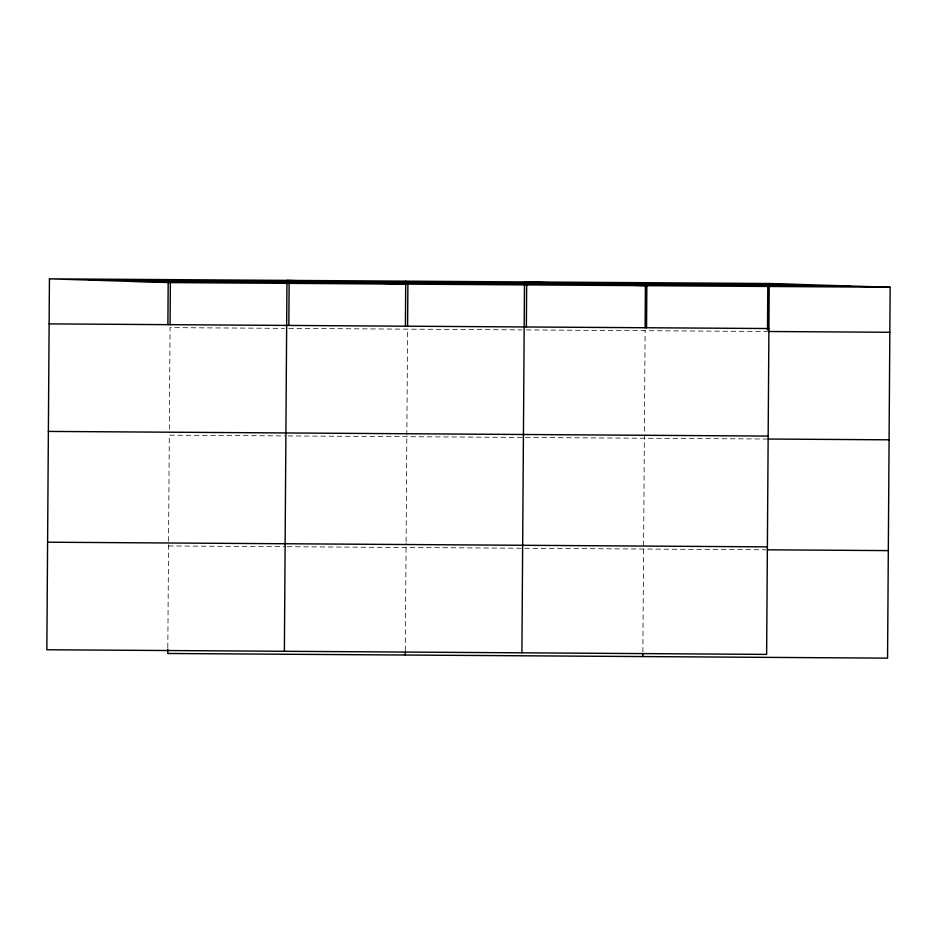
<?xml version="1.0" encoding="UTF-8"?>
<svg xmlns="http://www.w3.org/2000/svg" width="937" height="937" viewBox="0 0 937 937"><rect width="100%" height="100%" fill="white"/><g stroke="black" fill="none" stroke-linecap="round" stroke-linejoin="round"><path stroke-width="0.7" stroke-dasharray="4.68 3.51" d="M167.817 647.678L169.304 435.155L285.164 435.904M169.339 429.345L170.054 327.622L284.473 328.36M405.334 650.665L406.084 543.109M406.096 541.656L407.583 329.156M642.864 652.199L645.113 330.691M288.819 328.383L522.003 329.894M526.348 329.929L767.473 331.487M288.069 435.928L766.724 439.02M168.531 545.955L285.844 546.704M287.296 546.716L765.951 549.82"/><path stroke-width="1.41" d="M49.438 278.851L46.85 649.751L766.63 654.401L769.23 283.513L49.438 278.851L170.37 282.599L890.15 287.249L887.562 658.149L167.77 653.487L167.805 649.13M167.887 324.647L168.203 279.624M170.065 324.717L170.37 282.599M284.38 651.285L286.968 280.397L407.9 284.134L407.595 326.252M288.83 325.479L289.135 283.361M405.416 326.193L405.733 281.159M405.299 655.022L405.323 652.117M521.909 652.82L524.497 281.932L645.417 285.668L645.124 327.786M526.36 327.025L526.653 284.895M642.829 656.556L642.852 653.651M646.542 327.751L646.858 282.728M767.485 330.035L767.79 286.464M89.343 280.093L809.135 284.754M130.454 281.358L850.246 286.019M49.122 323.886L768.914 328.536M768.926 331.499L889.834 332.284M48.373 431.418L768.164 436.08M768.176 439.031L889.084 439.816M47.6 542.207L767.391 546.868M767.403 549.82L888.311 550.605M769.23 283.513L890.15 287.249"/></g></svg>
